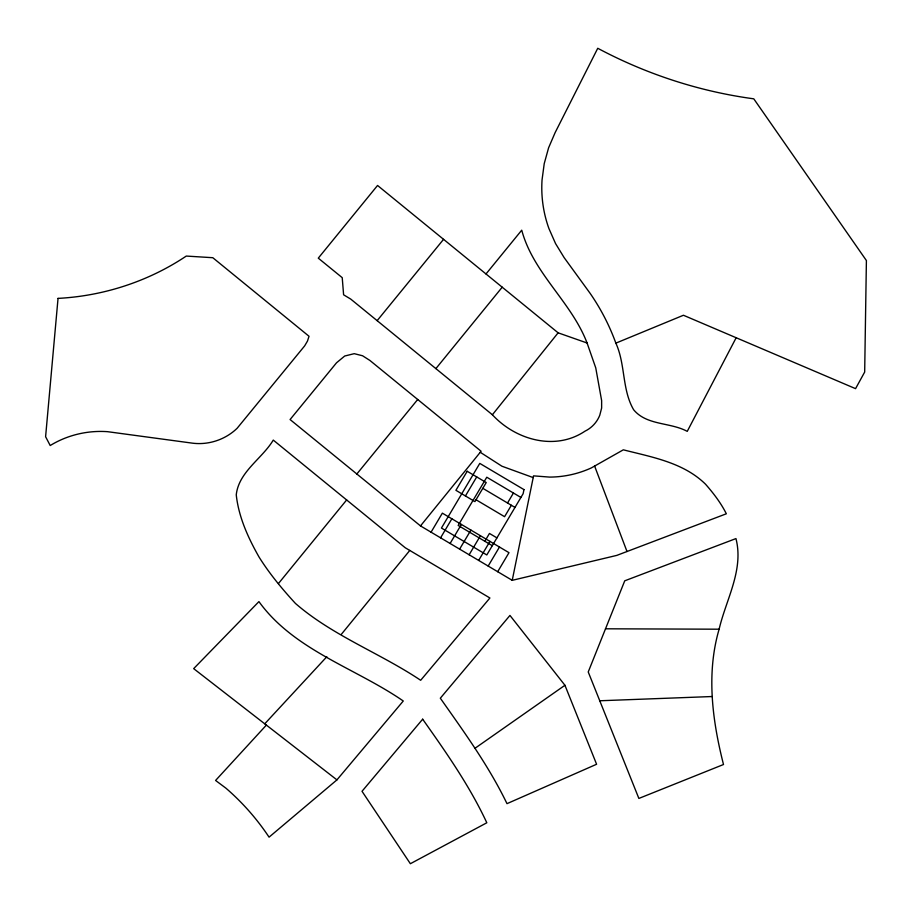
<?xml version="1.0" encoding="UTF-8"?>
<svg xmlns="http://www.w3.org/2000/svg" width="912" height="912" viewBox="0 0 912 912"><rect width="100%" height="100%" fill="white"/><g stroke="black" fill="none" stroke-linecap="round" stroke-linejoin="round"><path stroke-width="1.37" d="M512.225 580.328L533.554 475.859L549.537 477.09A101.164 101.164 0 0 0 591.409 467.879L623.329 449.821C652.057 457.163 683.498 462.521 705.535 484.215C713.492 493.289 720.925 502.957 726.34 513.787L616.774 555.397L512.225 580.328L420.5 525.916L290.084 419.543L336.528 362.794L344.713 356.022L354.232 353.674L362.554 355.76L369.896 360.445L481.103 451.246L420.5 525.916M719.123 629.2C726.032 599.458 744.021 570 735.95 538.582L624.743 580.807L588.229 671.962L638.867 798.433L723.501 764.518C712.34 720.548 706.105 673.546 719.123 629.2L605.488 628.801M736.166 337.736L687.249 431.365C670.195 422.142 646.745 425.608 633.646 409.762C621.881 389.652 625.552 364.287 615.851 343.14A217.592 217.592 0 0 0 589.996 293.162L564.14 257.617L555.556 243.584L548.921 228.536A119.882 119.882 0 0 1 542.047 179.926L544.225 163.636L548.602 147.79L555.112 132.65L597.748 48.279C646.22 74.123 699.333 91.485 753.779 98.827L866.4 260.536L864.679 372.05L855.559 388.649L683.441 315.256L615.851 343.14M431.068 532.186L442.354 513.148L508.987 552.672L497.69 571.71M440.576 537.829L451.873 518.791M465.428 495.957L476.714 476.919M450.095 543.484L461.392 524.446M459.614 549.127L470.911 530.089M469.133 554.77L480.43 535.732M484.831 541.261L489.459 533.452L496.926 537.875M507.528 502.991L513.433 493.027M478.652 560.413L489.949 541.375M511.37 505.271L504.587 516.694L476.03 499.753M488.171 566.056L499.468 547.029M492.389 414.766L558.121 332.823L587.077 343.003L595.753 367.889L601.635 400.596L601.635 408.04L599.777 415.211A29.811 29.811 0 0 1 584.957 431.194C555.077 451.258 515.462 439.846 492.389 414.766L350.732 299.09L343.607 294.804L342.228 277.67L318.288 258.153L377.557 185.467L558.121 332.823M486.016 273.953L521.732 230.166C533.224 273.247 571.414 301.895 587.077 343.003M435.902 368.596L502.216 287.189M278.445 583.555L346.663 499.936M341.305 634.376L409.784 550.449L489.904 597.987L420.671 680.284C380.065 653.106 332.515 635.687 295.442 603.436C282.173 588.981 269.519 573.785 259.099 557.129C248.178 537.909 238.625 516.99 236.254 494.84C238.75 471.789 262.097 458.725 273.269 440.086L405.224 547.747L409.784 550.449M377.158 320.648L443.563 239.332M356.843 473.989L417.707 399.49M336.927 779.885L403.275 700.997C355.612 668.074 294.131 650.37 258.928 601.612L193.675 668.633L336.927 779.885L269.063 837.159A239.913 239.913 0 0 0 225.902 788.162L215.585 780.455L266.407 725.074M264.765 723.797L326.827 656.731M474.947 748.319L564.938 685.277L509.956 615.429L440.325 698.204C464.242 732.211 488.866 766.08 506.992 803.654L596.596 764.256L564.938 685.277M599.777 700.769L712.124 696.529M533.201 477.592L501.953 466.226L480.259 452.284M520.9 497.45L486.78 477.215L458.177 525.449L492.298 545.684M482.813 488.33L514.995 507.425M594.647 466.157L627 551.509M58.037 298.384L45.6 436.723L50.206 445.535C67.306 435.058 87.495 430.259 107.491 431.672L192.307 443.141C208.552 445.261 225.378 439.664 237.143 428.264L304.654 345.887L307.481 341.065L309.031 336.277L212.792 257.708L186.276 256.067C148.382 281.443 103.546 296.012 58.037 298.384M523.967 489.607L523.135 493.688L486.803 554.952L441.442 528.048L479.78 463.399L523.967 489.607M467.195 471.265L455.909 490.303L474.935 501.6L486.233 482.562L467.195 471.265M422.666 719.192L362.018 791.297L410.366 863.721L486.814 822.772C469.623 785.836 446.105 752.354 422.666 719.192"/></g></svg>
